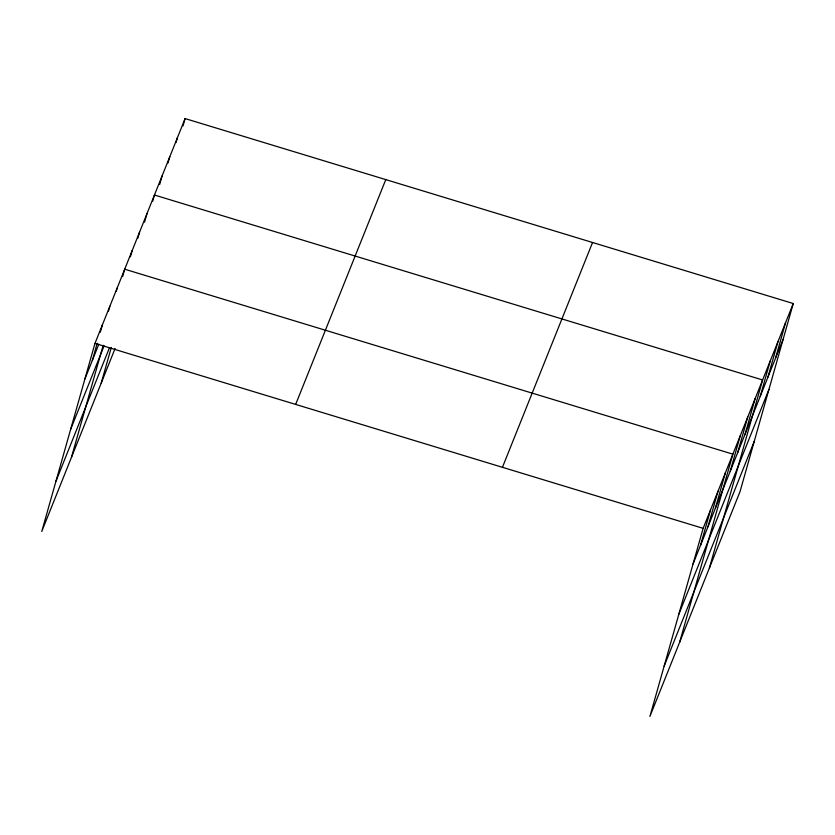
<?xml version="1.0" encoding="UTF-8"?>
<svg xmlns="http://www.w3.org/2000/svg" width="835" height="835" viewBox="0 0 835 835"><rect width="100%" height="100%" fill="white"/><g stroke="black" fill="none" stroke-linecap="round" stroke-linejoin="round"><path stroke-width="1.25" d="M793.25 303.533L703.133 528.346L649.912 716.43L740.029 491.617L793.25 303.533L185.088 118.57L94.971 343.383L41.75 531.467L115.105 348.456M92.341 360.428L97.194 343.248M100.325 332.205L102.402 324.836M108.456 311.204L109.844 306.288M116.232 291.425L117.276 287.741M71.486 457.277L103.175 345.293M122.63 276.562L124.707 269.204L732.869 454.156L679.648 642.24M130.406 256.783L132.139 250.657M137.838 238.236L139.581 232.109M144.58 222.152L147.012 213.562M101.223 383.088L111.295 347.496M152.711 201.151L154.444 195.014L762.616 379.967L709.385 568.05M159.673 184.493L162.105 175.903M168.033 162.929L169.766 156.792M176.039 142.597L177.427 137.681M183.001 125.939L185.088 118.57M700.502 545.391L710.575 509.799M707.934 526.843L718.006 491.251M715.365 508.296L725.438 472.704M730.239 471.201L740.311 435.609M737.67 452.654L747.742 417.062M745.102 434.106L755.174 398.514M760.205 396.448L770.267 360.856M767.856 377.336L777.928 341.755M775.517 358.225L785.589 322.644M84.899 378.975L98.843 344.197M70.662 429.294L104.114 345.836M55.987 481.148L109.427 347.84M295.663 404.422L385.78 179.608M502.44 467.308L592.558 242.494M693.06 563.938L783.178 339.125M678.824 614.257L768.941 389.444M664.149 666.1L754.266 441.287M94.971 343.383L703.133 528.346"/></g></svg>
